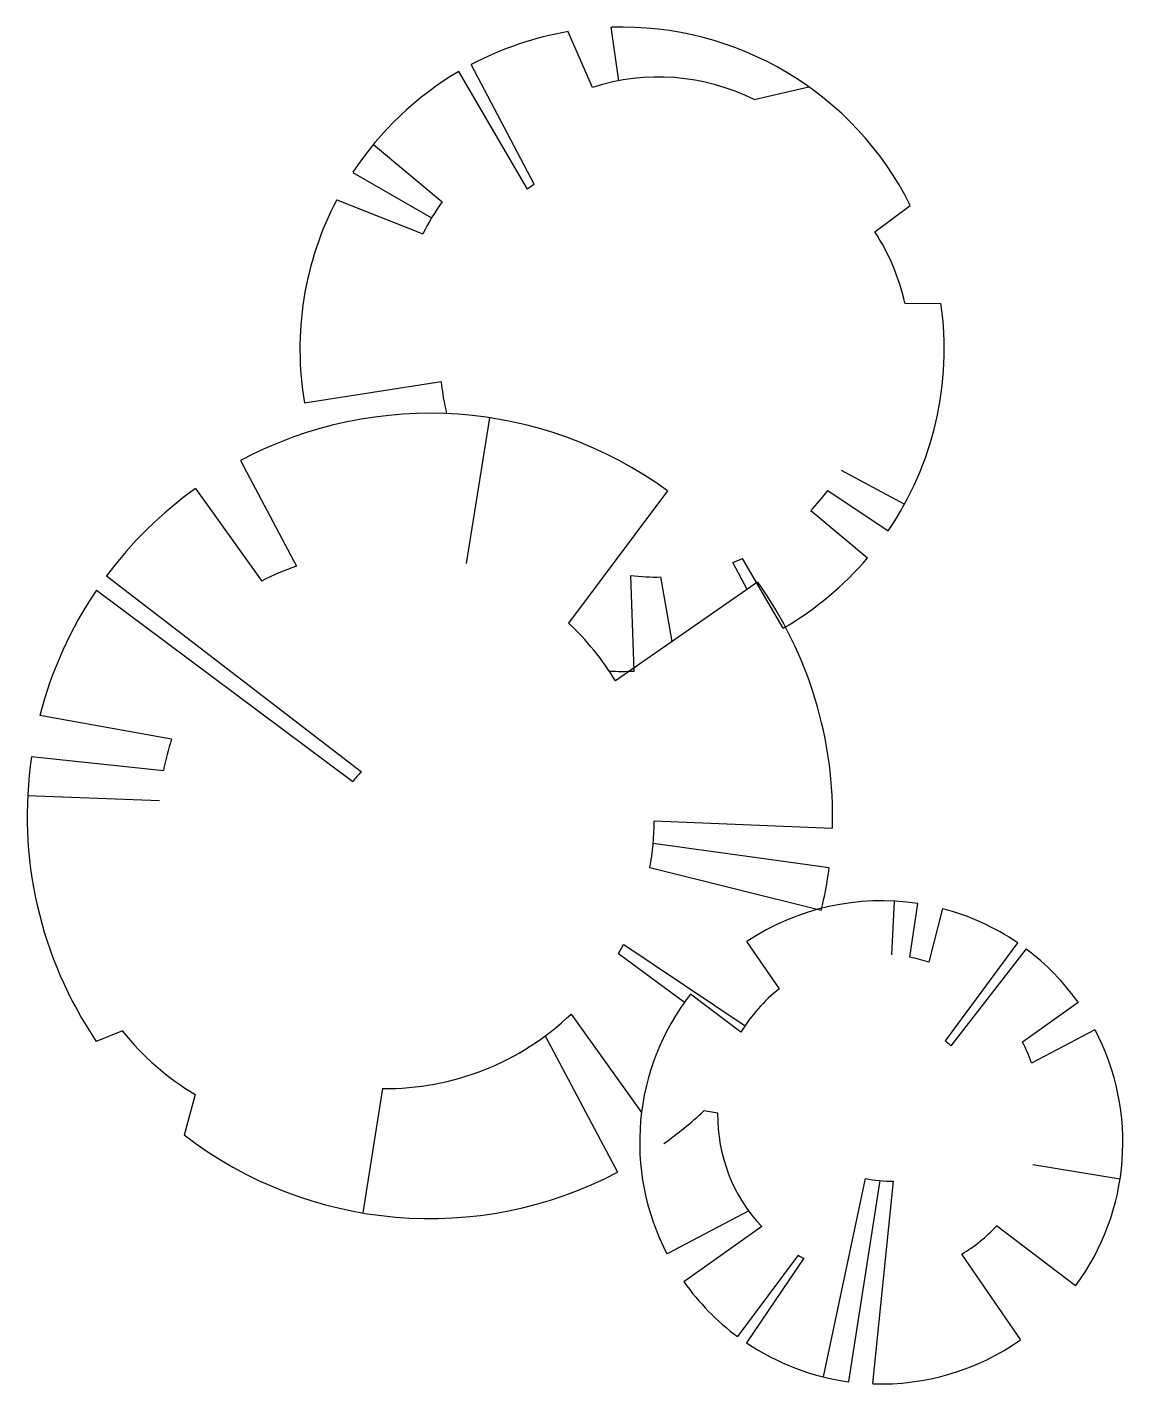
# Model space of a CAD drawing. Extents: x 643219 to 651382, y 194346 to 204455.
import ezdxf

# ---------------------------------------------------------------- set-up
doc = ezdxf.new("R2010")
doc.units = 0
doc.header["$LTSCALE"] = 8
doc.header["$MEASUREMENT"] = 0
doc.layers.add('WINDOW_TEXT', color=7, linetype='CONTINUOUS')

msp = doc.modelspace()

# ---------------------------------------------------------------- linework, layer by layer
at = {"layer": 'WINDOW_TEXT', "ltscale": 8}
for p, q in [((647431, 204006), (647249, 204421)), ((647626, 204055), (647571, 204454)), ((646946, 203248), (646435, 204124)), ((646996, 203284), (646528, 204176)), ((648636, 203915), (649043, 204010)), ((645798, 203581), (646311, 203154)), ((645645, 203373), (646231, 203033)), ((645525, 203169), (646167, 202916)), ((649533, 202930), (649798, 203127)), ((649758, 202398), (650026, 202396)), ((645284, 201655), (646304, 201814)), ((646663, 201545), (646490, 200458)), ((644808, 201225), (645225, 200438)), ((649284, 201154), (649755, 200901)), ((644472, 201017), (644966, 200327)), ((647990, 200999), (647252, 200015)), ((649184, 201003), (649633, 200702)), ((649058, 200854), (649480, 200501)), ((648583, 200265), (648477, 200466)), ((648851, 199976), (648548, 200495)), ((643810, 200366), (645709, 198907)), ((647741, 199657), (647716, 200369)), ((648024, 199877), (647941, 200359)), ((643735, 200260), (645644, 198835)), ((648661, 200319), (647602, 199584)), ((644295, 199151), (643314, 199327)), ((644235, 198915), (643251, 199017)), ((644205, 198691), (643222, 198727)), ((649217, 198485), (647890, 198539)), ((649194, 198190), (647882, 198372)), ((649135, 197873), (647858, 198192)), ((649662, 197543), (649680, 197944)), ((649796, 197525), (649854, 197926)), ((649938, 197488), (650040, 197887)), ((647663, 197621), (648567, 197014)), ((648823, 197290), (648581, 197642)), ((650598, 197632), (650057, 196903)), ((647625, 197553), (648116, 197191)), ((650661, 197587), (650100, 196864)), ((648537, 196966), (648161, 197251)), ((651050, 197187), (650635, 196893)), ((647272, 197101), (647796, 196368)), ((643928, 196977), (643733, 196898)), ((647079, 196939), (647617, 195924)), ((651174, 196985), (650701, 196737)), ((645867, 196546), (645720, 195620)), ((644471, 196502), (644389, 196200)), ((648364, 196363), (648261, 196380)), ((651361, 195872), (650710, 195978)), ((649151, 194399), (649465, 195877)), ((649341, 194363), (649573, 195862)), ((649518, 194348), (649673, 195857)), ((648596, 195635), (647986, 195315)), ((648693, 195519), (648112, 195107)), ((651030, 195077), (650441, 195523)), ((648963, 195305), (648512, 194699)), ((650620, 194676), (650182, 195314)), ((649004, 195283), (648577, 194653))]:
    msp.add_line(p, q, dxfattribs=at)
for centre, radius, start, end in [((647651, 202055), 2400, 99.6343, 117.9043), ((647651, 202055), 2400, 26.5241, 91.8959), ((647651, 202055), 2400, 120.4326, 146.6801), ((647922, 202481), 1602, 63.5305, 107.8397), ((647899, 201960), 1602, 124.3078, 126.5324), ((647651, 202055), 2400, 152.3479, 189.6027), ((647605, 202209), 1602, 143.8503, 153.8347), ((648194, 202051), 1602, 12.5349, 33.2685), ((647651, 202055), 2400, 325.6912, 8.1691), ((647899, 201960), 1602, 185.237, 193.9091), ((646219, 198578), 3000, 53.8029, 118.0498), ((646219, 198578), 3000, 125.598, 143.4199), ((647899, 201960), 1602, 316.3233, 323.3096), ((647899, 201960), 1602, 291.1283, 293.9003), ((647651, 202055), 2400, 300.0001, 319.6505), ((645887, 198549), 2003, 109.317, 117.3926), ((647899, 201960), 1602, 263.429, 271.5046), ((646219, 198578), 3000, 145.8881, 165.5386), ((646219, 198578), 3000, 358.2359, 35.4907), ((645887, 198549), 2003, 31.125, 47.0585), ((647651, 202055), 2400, 267.7256, 272.1618), ((646202, 198540), 2003, 162.2113, 169.1977), ((646219, 198578), 3000, 171.5793, 214.0572), ((647174, 197542), 2003, 137.0164, 139.7883), ((645887, 198549), 2003, 349.7383, 359.7227), ((646219, 198578), 3000, 346.4111, 352.5681), ((649582, 196146), 1800, 81.3112, 123.7891), ((649582, 196146), 1800, 55.62, 75.2705), ((645887, 198549), 2003, 330.1958, 332.4204), ((649565, 196345), 1202, 71.9432, 78.9296), ((649582, 196146), 1800, 35.33, 53.1518), ((649582, 196146), 1800, 142.144, 207.5158), ((649565, 196345), 1202, 128.1548, 148.8884), ((645887, 198549), 2003, 269.4185, 313.7278), ((645497, 198222), 2003, 218.4229, 239.1565), ((649582, 196146), 1800, 323.5348, 27.7817), ((649277, 195989), 1202, 46.7483, 49.5202), ((649565, 196345), 1202, 19.049, 27.1245), ((646219, 198578), 3000, 305.5223, 312.8992), ((649565, 196345), 1202, 179.1504, 223.4597), ((646219, 198578), 3000, 232.4121, 297.7839), ((649684, 197058), 1202, 259.4702, 269.4546), ((649565, 196345), 1202, 300.8569, 316.7904), ((649565, 196345), 1202, 239.9277, 242.1523), ((649582, 196146), 1800, 215.2542, 233.5242), ((649582, 196146), 1800, 236.0526, 262.3), ((649582, 196146), 1800, 267.9678, 305.2227)]:
    msp.add_arc(centre, radius, start, end, dxfattribs=at)

doc.saveas('drawing.dxf')
